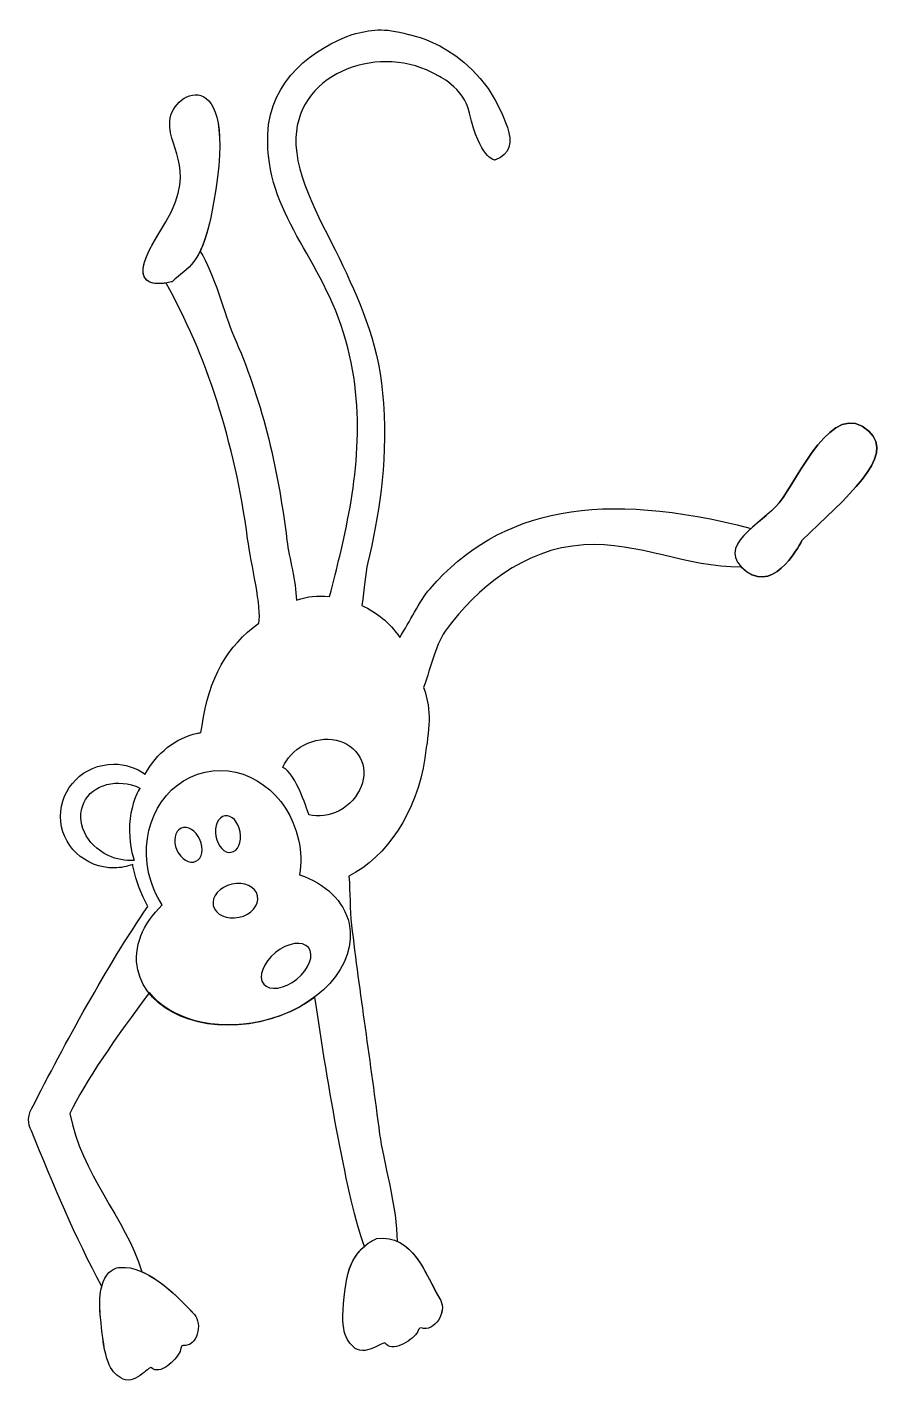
# Model space of a CAD drawing. Header units: centimetres. Extents: x -9.9 to 14.3, y -19.1 to 18.8.
import ezdxf

# ---------------------------------------------------------------- set-up
doc = ezdxf.new("R2010")
doc.units = ezdxf.units.CM
doc.header["$MEASUREMENT"] = 0
doc.layers.add('Layer 1', color=7, linetype='Continuous')

msp = doc.modelspace()

# ---------------------------------------------------------------- linework, layer by layer
at = {"layer": 'Layer 1', "color": 19}
msp.add_open_spline([(13.52404, 7.55079), (12.50308, 8.4842), (11.59015, 6.2675), (11.02251, 5.55374), (11.02251, 5.55374), (10.8376, 5.32171), (10.51188, 5.0861), (10.24168, 4.84223), (10.24168, 4.84223), (6.08736, 5.9202), (3.26243, 5.42927), (1.29934, 3.15969), (1.29934, 3.15969), (0.98631, 2.79798), (0.7401, 2.24365), (0.45456, 1.80335), (0.45456, 1.80335), (0.15204, 2.24264), (-0.15717, 2.48152), (-0.60441, 2.69571), (-0.60441, 2.69571), (-0.52115, 3.15969), (-0.50915, 3.57242), (-0.43438, 3.8902), (-0.43438, 3.8902), (-0.13817, 5.14584), (0.11286, 6.53497), (0.00109, 8.33162), (0.00109, 8.33162), (-0.09393, 9.86306), (-0.59351, 11.02928), (-1.13101, 12.16317), (-1.13101, 12.16317), (-1.67459, 13.31062), (-2.47996, 14.61057), (-2.43727, 15.7338), (-2.43727, 15.7338), (-2.366, 17.60538), (-0.02718, 18.36891), (1.49382, 17.46946), (1.49382, 17.46946), (1.49382, 17.46946), (2.24131, 17.14654), (2.40114, 16.41758), (2.40114, 16.41758), (2.67772, 15.15564), (3.09473, 15.10742), (3.09473, 15.10742), (3.09473, 15.10742), (3.10696, 15.10742), (3.11833, 15.10906), (3.12518, 15.11178), (3.12518, 15.11178), (3.53347, 15.25385), (3.59056, 15.61805), (3.45589, 16.01396), (3.45589, 16.01396), (2.68355, 18.28635), (0.69787, 18.60779), (0.69787, 18.60779), (0.69787, 18.60779), (-0.01006, 18.80936), (-0.33493, 18.73833), (-0.86971, 18.60779), (-0.86971, 18.60779), (-1.90734, 18.23136), (-3.16866, 17.3527), (-3.22115, 15.82103), (-3.22115, 15.82103), (-3.2974, 13.59062), (-1.69968, 12.41358), (-1.04402, 10.07335), (-1.04402, 10.07335), (-0.43423, 7.89809), (-0.80288, 5.80952), (-1.2181, 4.06451), (-1.2181, 4.06451), (-1.29209, 3.7535), (-1.37793, 3.36196), (-1.5052, 2.94144), (-1.5052, 2.94144), (-1.86092, 2.97213), (-2.08889, 2.95437), (-2.42498, 2.83847), (-2.42498, 2.83847), (-2.43254, 3.37465), (-2.62523, 4.00703), (-2.68676, 4.50426), (-2.68676, 4.50426), (-2.95166, 6.64798), (-3.40138, 8.46931), (-4.1731, 10.21533), (-4.1731, 10.21533), (-4.41969, 10.77363), (-4.71582, 11.96992), (-5.10573, 12.5621), (-5.10573, 12.5621), (-5.00019, 12.77863), (-4.90299, 13.07359), (-4.81061, 13.50782), (-4.81061, 13.50782), (-3.85407, 18.00096), (-5.90883, 17.08421), (-5.9505, 16.18678), (-5.9505, 16.18678), (-5.99233, 15.2892), (-5.08329, 14.87047), (-6.25364, 13.05809), (-6.25364, 13.05809), (-7.17591, 11.63017), (-6.41845, 11.6195), (-6.05526, 11.67939), (-6.05526, 11.67939), (-4.93936, 9.70734), (-4.13734, 7.23018), (-3.78131, 4.55184), (-3.78131, 4.55184), (-3.68831, 3.85178), (-3.37676, 2.62434), (-3.47202, 2.19603), (-3.47202, 2.19603), (-4.34211, 1.57277), (-4.85703, 0.67565), (-5.05159, -0.65304), (-5.05159, -0.65304), (-5.0621, -0.72407), (-5.07301, -0.78872), (-5.08423, -0.84924), (-5.08423, -0.84924), (-5.11671, -0.85469), (-5.14903, -0.8596), (-5.18128, -0.86676), (-5.18128, -0.86676), (-5.80462, -1.00345), (-6.30902, -1.42358), (-6.63865, -2.00587), (-6.63865, -2.00587), (-6.8868, -1.83078), (-7.19166, -1.72726), (-7.52182, -1.73007), (-7.52182, -1.73007), (-8.34261, -1.73731), (-9.00224, -2.38994), (-8.99539, -3.18806), (-8.99539, -3.18806), (-8.98854, -3.98634), (-8.31768, -4.62728), (-7.49698, -4.62058), (-7.49698, -4.62058), (-7.31566, -4.61863), (-7.14274, -4.58413), (-6.98237, -4.52486), (-6.98237, -4.52486), (-6.97739, -4.55103), (-6.97271, -4.57658), (-6.96695, -4.60314), (-6.96695, -4.60314), (-6.8801, -4.99866), (-6.74053, -5.36512), (-6.56131, -5.69217), (-6.56131, -5.69217), (-7.7167, -7.37923), (-8.84593, -9.48073), (-9.80395, -11.33906), (-9.80395, -11.33906), (-9.89516, -11.51501), (-9.92156, -11.74314), (-9.80395, -11.94869), (-9.80395, -11.94869), (-9.19486, -13.43706), (-8.58235, -14.9216), (-7.84506, -16.28192), (-7.84506, -16.28192), (-7.89397, -16.4694), (-7.91594, -16.72339), (-7.8872, -17.06797), (-7.8872, -17.06797), (-7.77309, -18.436), (-7.61475, -18.63134), (-7.31729, -18.83494), (-7.31729, -18.83494), (-6.95628, -19.082), (-6.51933, -18.49286), (-6.46216, -18.55003), (-6.46216, -18.55003), (-6.23956, -18.77256), (-5.7783, -18.36014), (-5.66427, -18.09392), (-5.66427, -18.09392), (-5.63903, -18.03543), (-5.63942, -17.91937), (-5.57859, -17.92724), (-5.57859, -17.92724), (-5.17014, -17.97997), (-5.03657, -17.31948), (-5.26525, -17.06806), (-5.26525, -17.06806), (-5.68335, -16.60797), (-6.20925, -16.10061), (-6.72651, -15.87442), (-6.72651, -15.87442), (-7.18994, -14.37359), (-8.42673, -13.13657), (-8.73104, -11.46346), (-8.73104, -11.46346), (-8.32516, -10.59913), (-7.43755, -9.32473), (-6.5194, -8.09043), (-6.5194, -8.09043), (-5.94575, -8.82998), (-4.71582, -9.18359), (-3.41984, -8.89961), (-3.41984, -8.89961), (-2.83599, -8.77148), (-2.31889, -8.53128), (-1.90694, -8.22284), (-1.90694, -8.22284), (-1.5425, -10.72406), (-1.00577, -13.84567), (-0.53058, -15.16883), (-0.53058, -15.16883), (-0.72857, -15.34252), (-0.9539, -15.63842), (-1.02743, -16.11502), (-1.02743, -16.11502), (-1.23687, -17.4716), (-1.09068, -17.70051), (-0.84268, -17.96253), (-0.84268, -17.96253), (-0.5418, -18.27969), (0.00949, -17.79632), (0.05319, -17.86408), (0.05319, -17.86408), (0.22392, -18.12859), (0.76166, -17.82257), (0.92928, -17.58649), (0.92928, -17.58649), (0.96628, -17.53446), (0.99027, -17.42106), (1.04814, -17.44146), (1.04814, -17.44146), (1.4361, -17.57924), (1.76697, -16.9732), (1.59647, -16.67932), (1.59647, -16.67932), (1.25734, -16.09391), (0.97703, -15.28092), (0.37993, -15.02357), (0.37993, -15.02357), (0.39722, -14.16664), (-0.02057, -12.70453), (-0.10485, -12.04746), (-0.10485, -12.04746), (-0.36204, -10.04238), (-0.66658, -8.0803), (-0.88872, -6.21247), (-0.88872, -6.21247), (-0.93974, -5.78432), (-0.92315, -5.30429), (-0.95905, -4.85262), (-0.95905, -4.85262), (0.09306, -4.3032), (0.93013, -3.07778), (1.15188, -1.56192), (1.15188, -1.56192), (1.27354, -0.73202), (1.35758, -0.2784), (1.12096, 0.41099), (1.12096, 0.41099), (1.33507, 1.01789), (1.46445, 1.64178), (1.77538, 2.05311), (1.77538, 2.05311), (2.59702, 3.14012), (3.87244, 4.27775), (5.58076, 4.3808), (5.58076, 4.3808), (7.13689, 4.47466), (8.41558, 3.74578), (9.96921, 3.76354), (9.96921, 3.76354), (10.01049, 3.72117), (10.05948, 3.67825), (10.1172, 3.6351), (10.1172, 3.6351), (10.93744, 3.0222), (11.65604, 4.50052), (11.65604, 4.50052), (11.65604, 4.50052), (12.87125, 5.69462), (14.30027, 6.84114), (13.52403, 7.55078), (13.52403, 7.55078), (13.52403, 7.55078), (13.52404, 7.55079), (13.52404, 7.55079)], degree=3, knots=[0, 0, 0, 0, 0.01333333, 0.01333333, 0.01333333, 0.01333333, 0.02666667, 0.02666667, 0.02666667, 0.02666667, 0.04, 0.04, 0.04, 0.04, 0.05333333, 0.05333333, 0.05333333, 0.05333333, 0.06666667, 0.06666667, 0.06666667, 0.06666667, 0.08, 0.08, 0.08, 0.08, 0.09333333, 0.09333333, 0.09333333, 0.09333333, 0.10666667, 0.10666667, 0.10666667, 0.10666667, 0.12, 0.12, 0.12, 0.12, 0.13333333, 0.13333333, 0.13333333, 0.13333333, 0.14666667, 0.14666667, 0.14666667, 0.14666667, 0.16, 0.16, 0.16, 0.16, 0.17333333, 0.17333333, 0.17333333, 0.17333333, 0.18666667, 0.18666667, 0.18666667, 0.18666667, 0.2, 0.2, 0.2, 0.2, 0.21333333, 0.21333333, 0.21333333, 0.21333333, 0.22666667, 0.22666667, 0.22666667, 0.22666667, 0.24, 0.24, 0.24, 0.24, 0.25333333, 0.25333333, 0.25333333, 0.25333333, 0.26666667, 0.26666667, 0.26666667, 0.26666667, 0.28, 0.28, 0.28, 0.28, 0.29333333, 0.29333333, 0.29333333, 0.29333333, 0.30666667, 0.30666667, 0.30666667, 0.30666667, 0.32, 0.32, 0.32, 0.32, 0.33333333, 0.33333333, 0.33333333, 0.33333333, 0.34666667, 0.34666667, 0.34666667, 0.34666667, 0.36, 0.36, 0.36, 0.36, 0.37333333, 0.37333333, 0.37333333, 0.37333333, 0.38666667, 0.38666667, 0.38666667, 0.38666667, 0.4, 0.4, 0.4, 0.4, 0.41333333, 0.41333333, 0.41333333, 0.41333333, 0.42666667, 0.42666667, 0.42666667, 0.42666667, 0.44, 0.44, 0.44, 0.44, 0.45333333, 0.45333333, 0.45333333, 0.45333333, 0.46666667, 0.46666667, 0.46666667, 0.46666667, 0.48, 0.48, 0.48, 0.48, 0.49333333, 0.49333333, 0.49333333, 0.49333333, 0.50666667, 0.50666667, 0.50666667, 0.50666667, 0.52, 0.52, 0.52, 0.52, 0.53333333, 0.53333333, 0.53333333, 0.53333333, 0.54666667, 0.54666667, 0.54666667, 0.54666667, 0.56, 0.56, 0.56, 0.56, 0.57333333, 0.57333333, 0.57333333, 0.57333333, 0.58666667, 0.58666667, 0.58666667, 0.58666667, 0.6, 0.6, 0.6, 0.6, 0.61333333, 0.61333333, 0.61333333, 0.61333333, 0.62666667, 0.62666667, 0.62666667, 0.62666667, 0.64, 0.64, 0.64, 0.64, 0.65333333, 0.65333333, 0.65333333, 0.65333333, 0.66666667, 0.66666667, 0.66666667, 0.66666667, 0.68, 0.68, 0.68, 0.68, 0.69333333, 0.69333333, 0.69333333, 0.69333333, 0.70666667, 0.70666667, 0.70666667, 0.70666667, 0.72, 0.72, 0.72, 0.72, 0.73333333, 0.73333333, 0.73333333, 0.73333333, 0.74666667, 0.74666667, 0.74666667, 0.74666667, 0.76, 0.76, 0.76, 0.76, 0.77333333, 0.77333333, 0.77333333, 0.77333333, 0.78666667, 0.78666667, 0.78666667, 0.78666667, 0.8, 0.8, 0.8, 0.8, 0.81333333, 0.81333333, 0.81333333, 0.81333333, 0.82666667, 0.82666667, 0.82666667, 0.82666667, 0.84, 0.84, 0.84, 0.84, 0.85333333, 0.85333333, 0.85333333, 0.85333333, 0.86666667, 0.86666667, 0.86666667, 0.86666667, 0.88, 0.88, 0.88, 0.88, 0.89333333, 0.89333333, 0.89333333, 0.89333333, 0.90666667, 0.90666667, 0.90666667, 0.90666667, 0.92, 0.92, 0.92, 0.92, 0.93333333, 0.93333333, 0.93333333, 0.93333333, 0.94666667, 0.94666667, 0.94666667, 0.94666667, 0.96, 0.96, 0.96, 0.96, 0.97333333, 0.97333333, 0.97333333, 0.97333333, 1, 1, 1, 1], dxfattribs=at)
at = {"layer": 'Layer 1', "color": 41}
for points, knots in [([(-4.81053, 13.50783), (-3.85399, 18.00097), (-5.90875, 17.08422), (-5.95042, 16.18679), (-5.95042, 16.18679), (-5.99225, 15.28921), (-5.08321, 14.87048), (-6.25356, 13.0581), (-6.25356, 13.0581), (-7.42438, 11.24549), (-5.88803, 11.71671), (-5.88803, 11.71671), (-5.88803, 11.71671), (-5.41805, 12.14844), (-5.09201, 12.18529), (-4.81052, 13.50783), (-4.81052, 13.50783), (-4.81052, 13.50783), (-4.81053, 13.50783), (-4.81053, 13.50783)], [0, 0, 0, 0, 0.16666667, 0.16666667, 0.16666667, 0.16666667, 0.33333333, 0.33333333, 0.33333333, 0.33333333, 0.5, 0.5, 0.5, 0.5, 0.66666667, 0.66666667, 0.66666667, 0.66666667, 1, 1, 1, 1]), ([(11.65605, 4.50076), (11.65605, 4.50076), (10.93738, 3.02244), (10.11721, 3.63534), (10.11721, 3.63534), (9.16495, 4.34724), (10.55144, 4.96279), (11.02258, 5.5538), (11.02258, 5.5538), (11.59023, 6.26757), (12.50316, 8.48427), (13.52411, 7.55085), (13.52411, 7.55085), (14.30027, 6.84113), (12.87125, 5.69462), (11.65604, 4.50075), (11.65604, 4.50075), (11.65604, 4.50075), (11.65605, 4.50076), (11.65605, 4.50076)], [0, 0, 0, 0, 0.16666667, 0.16666667, 0.16666667, 0.16666667, 0.33333333, 0.33333333, 0.33333333, 0.33333333, 0.5, 0.5, 0.5, 0.5, 0.66666667, 0.66666667, 0.66666667, 0.66666667, 1, 1, 1, 1]), ([(-2.79782, -1.82142), (-2.42762, -1.97766), (-2.07696, -3.14038), (-2.07696, -3.14038), (-2.07696, -3.14038), (-1.80279, -3.18999), (-1.515, -3.18174), (-1.23211, -3.02869), (-1.23211, -3.02869), (-0.64086, -2.70896), (-0.38266, -2.04052), (-0.65496, -1.53659), (-0.65496, -1.53659), (-0.92765, -1.03211), (-1.62817, -0.88256), (-2.21934, -1.20206), (-2.21934, -1.20206), (-2.49, -1.34849), (-2.69088, -1.56775), (-2.80319, -1.81091), (-2.80319, -1.81091), (-2.80319, -1.81091), (-2.79782, -1.82142), (-2.79782, -1.82142)], [0, 0, 0, 0, 0.14285714, 0.14285714, 0.14285714, 0.14285714, 0.28571429, 0.28571429, 0.28571429, 0.28571429, 0.42857143, 0.42857143, 0.42857143, 0.42857143, 0.57142857, 0.57142857, 0.57142857, 0.57142857, 0.71428571, 0.71428571, 0.71428571, 0.71428571, 1, 1, 1, 1]), ([(-0.95506, -6.1742), (-1.09432, -5.53964), (-1.6189, -5.05884), (-2.33306, -4.81419), (-2.33306, -4.81419), (-2.28415, -4.50178), (-2.29053, -4.17068), (-2.36383, -3.8363), (-2.36383, -3.8363), (-2.64804, -2.54032), (-3.81278, -1.69492), (-4.96584, -1.94782), (-4.96584, -1.94782), (-6.11882, -2.20072), (-6.82324, -3.45597), (-6.53903, -4.75187), (-6.53903, -4.75187), (-6.46589, -5.08609), (-6.33294, -5.38985), (-6.15777, -5.65304), (-6.15777, -5.65304), (-6.70408, -6.17396), (-6.97949, -6.82985), (-6.8403, -7.46456), (-6.8403, -7.46456), (-6.58747, -8.61754), (-5.06484, -9.26339), (-3.43994, -8.90713), (-3.43994, -8.90713), (-1.81473, -8.55087), (-0.70225, -7.32709), (-0.95507, -6.17419), (-0.95507, -6.17419), (-0.95507, -6.17419), (-0.95506, -6.1742), (-0.95506, -6.1742)], [0, 0, 0, 0, 0.1, 0.1, 0.1, 0.1, 0.2, 0.2, 0.2, 0.2, 0.3, 0.3, 0.3, 0.3, 0.4, 0.4, 0.4, 0.4, 0.5, 0.5, 0.5, 0.5, 0.6, 0.6, 0.6, 0.6, 0.7, 0.7, 0.7, 0.7, 0.8, 0.8, 0.8, 0.8, 1, 1, 1, 1]), ([(-6.94466, -4.40754), (-7.31221, -3.20666), (-6.78039, -2.39639), (-6.78039, -2.39639), (-6.78039, -2.39639), (-7.40038, -2.10423), (-8.10176, -2.28766), (-8.34625, -2.80639), (-8.34625, -2.80639), (-8.59051, -3.3245), (-8.2862, -3.98211), (-7.66605, -4.2745), (-7.66605, -4.2745), (-7.432, -4.38471), (-7.18657, -4.42716), (-6.95836, -4.40987), (-6.95836, -4.40987), (-6.95836, -4.40987), (-6.94466, -4.40754), (-6.94466, -4.40754)], [0, 0, 0, 0, 0.16666667, 0.16666667, 0.16666667, 0.16666667, 0.33333333, 0.33333333, 0.33333333, 0.33333333, 0.5, 0.5, 0.5, 0.5, 0.66666667, 0.66666667, 0.66666667, 0.66666667, 1, 1, 1, 1]), ([(-4.4168, -3.16795), (-4.23034, -3.13547), (-4.03912, -3.33666), (-3.99021, -3.61768), (-3.99021, -3.61768), (-3.94083, -3.8987), (-4.05244, -4.15355), (-4.23875, -4.18587), (-4.23875, -4.18587), (-4.42521, -4.21827), (-4.61635, -4.01685), (-4.66511, -3.73591), (-4.66511, -3.73591), (-4.71441, -3.45481), (-4.60303, -3.2002), (-4.4168, -3.16795)], [0, 0, 0, 0, 0.2, 0.2, 0.2, 0.2, 0.4, 0.4, 0.4, 0.4, 0.6, 0.6, 0.6, 0.6, 1, 1, 1, 1]), ([(-5.22318, -4.43722), (-5.40084, -4.51713), (-5.6377, -4.37584), (-5.75173, -4.12185), (-5.75173, -4.12185), (-5.86607, -3.86778), (-5.81498, -3.5972), (-5.63716, -3.51713), (-5.63716, -3.51713), (-5.45973, -3.43729), (-5.22311, -3.57851), (-5.10877, -3.83242), (-5.10877, -3.83242), (-4.99451, -4.08657), (-5.04568, -4.3577), (-5.22319, -4.43722), (-5.22319, -4.43722), (-5.22319, -4.43722), (-5.22318, -4.43722), (-5.22318, -4.43722)], [0, 0, 0, 0, 0.16666667, 0.16666667, 0.16666667, 0.16666667, 0.33333333, 0.33333333, 0.33333333, 0.33333333, 0.5, 0.5, 0.5, 0.5, 0.66666667, 0.66666667, 0.66666667, 0.66666667, 1, 1, 1, 1]), ([(-6.94466, -4.40754), (-6.94466, -4.40754), (-6.94466, -4.40754), (-6.94466, -4.40754), (-6.94466, -4.40754), (-6.94466, -4.40754), (-6.94466, -4.40754), (-6.94466, -4.40754)], [0, 0, 0, 0, 0.33333333, 0.33333333, 0.33333333, 0.33333333, 1, 1, 1, 1]), ([(-4.01965, -5.99794), (-4.36002, -6.07232), (-4.68139, -5.92613), (-4.73723, -5.67073), (-4.73723, -5.67073), (-4.79323, -5.41557), (-4.56268, -5.14849), (-4.22223, -5.07364), (-4.22223, -5.07364), (-3.88201, -4.99918), (-3.56088, -5.14561), (-3.50488, -5.40077), (-3.50488, -5.40077), (-3.44896, -5.6557), (-3.67943, -5.92309), (-4.01964, -5.99794), (-4.01964, -5.99794), (-4.01964, -5.99794), (-4.01965, -5.99794), (-4.01965, -5.99794)], [0, 0, 0, 0, 0.16666667, 0.16666667, 0.16666667, 0.16666667, 0.33333333, 0.33333333, 0.33333333, 0.33333333, 0.5, 0.5, 0.5, 0.5, 0.66666667, 0.66666667, 0.66666667, 0.66666667, 1, 1, 1, 1]), ([(-2.41188, -7.71693), (-2.75677, -7.99709), (-3.16989, -8.05964), (-3.3347, -7.8569), (-3.3347, -7.8569), (-3.49936, -7.654), (-3.35332, -7.26277), (-3.0085, -6.98245), (-3.0085, -6.98245), (-2.66353, -6.70229), (-2.25073, -6.64005), (-2.08599, -6.8428), (-2.08599, -6.8428), (-1.92118, -7.04554), (-2.06714, -7.43693), (-2.41187, -7.71694), (-2.41187, -7.71694), (-2.41187, -7.71694), (-2.41188, -7.71693), (-2.41188, -7.71693)], [0, 0, 0, 0, 0.16666667, 0.16666667, 0.16666667, 0.16666667, 0.33333333, 0.33333333, 0.33333333, 0.33333333, 0.5, 0.5, 0.5, 0.5, 0.66666667, 0.66666667, 0.66666667, 0.66666667, 1, 1, 1, 1]), ([(-0.19402, -14.95337), (-0.19402, -14.95337), (-0.88715, -15.20549), (-1.0275, -16.11484), (-1.0275, -16.11484), (-1.23694, -17.47142), (-1.09075, -17.70033), (-0.84275, -17.96235), (-0.84275, -17.96235), (-0.54187, -18.27951), (0.00942, -17.79614), (0.05312, -17.8639), (0.05312, -17.8639), (0.22385, -18.12841), (0.76159, -17.82239), (0.92921, -17.58631), (0.92921, -17.58631), (0.96621, -17.53428), (0.9902, -17.42088), (1.04807, -17.44128), (1.04807, -17.44128), (1.43603, -17.57906), (1.7669, -16.97302), (1.5964, -16.67914), (1.5964, -16.67914), (1.16381, -15.93235), (0.8271, -14.81465), (-0.19402, -14.95337)], [0, 0, 0, 0, 0.125, 0.125, 0.125, 0.125, 0.25, 0.25, 0.25, 0.25, 0.375, 0.375, 0.375, 0.375, 0.5, 0.5, 0.5, 0.5, 0.625, 0.625, 0.625, 0.625, 0.75, 0.75, 0.75, 0.75, 1, 1, 1, 1]), ([(-7.3172, -15.75702), (-7.3172, -15.75702), (-8.00121, -15.69993), (-7.88711, -17.06788), (-7.88711, -17.06788), (-7.773, -18.43591), (-7.61466, -18.63125), (-7.3172, -18.83485), (-7.3172, -18.83485), (-6.95619, -19.08191), (-6.51924, -18.49277), (-6.46207, -18.54994), (-6.46207, -18.54994), (-6.23947, -18.77247), (-5.77821, -18.36005), (-5.66418, -18.09383), (-5.66418, -18.09383), (-5.63894, -18.03534), (-5.63933, -17.91928), (-5.5785, -17.92715), (-5.5785, -17.92715), (-5.17005, -17.97988), (-5.03648, -17.31939), (-5.26516, -17.06797), (-5.26516, -17.06797), (-5.84535, -16.42936), (-6.63311, -15.69994), (-7.3172, -15.75703), (-7.3172, -15.75703), (-7.3172, -15.75703), (-7.3172, -15.75702), (-7.3172, -15.75702)], [0, 0, 0, 0, 0.11111111, 0.11111111, 0.11111111, 0.11111111, 0.22222222, 0.22222222, 0.22222222, 0.22222222, 0.33333333, 0.33333333, 0.33333333, 0.33333333, 0.44444444, 0.44444444, 0.44444444, 0.44444444, 0.55555556, 0.55555556, 0.55555556, 0.55555556, 0.66666667, 0.66666667, 0.66666667, 0.66666667, 0.77777778, 0.77777778, 0.77777778, 0.77777778, 1, 1, 1, 1])]:
    msp.add_open_spline(points, degree=3, knots=knots, dxfattribs=at)

doc.saveas('drawing.dxf')
